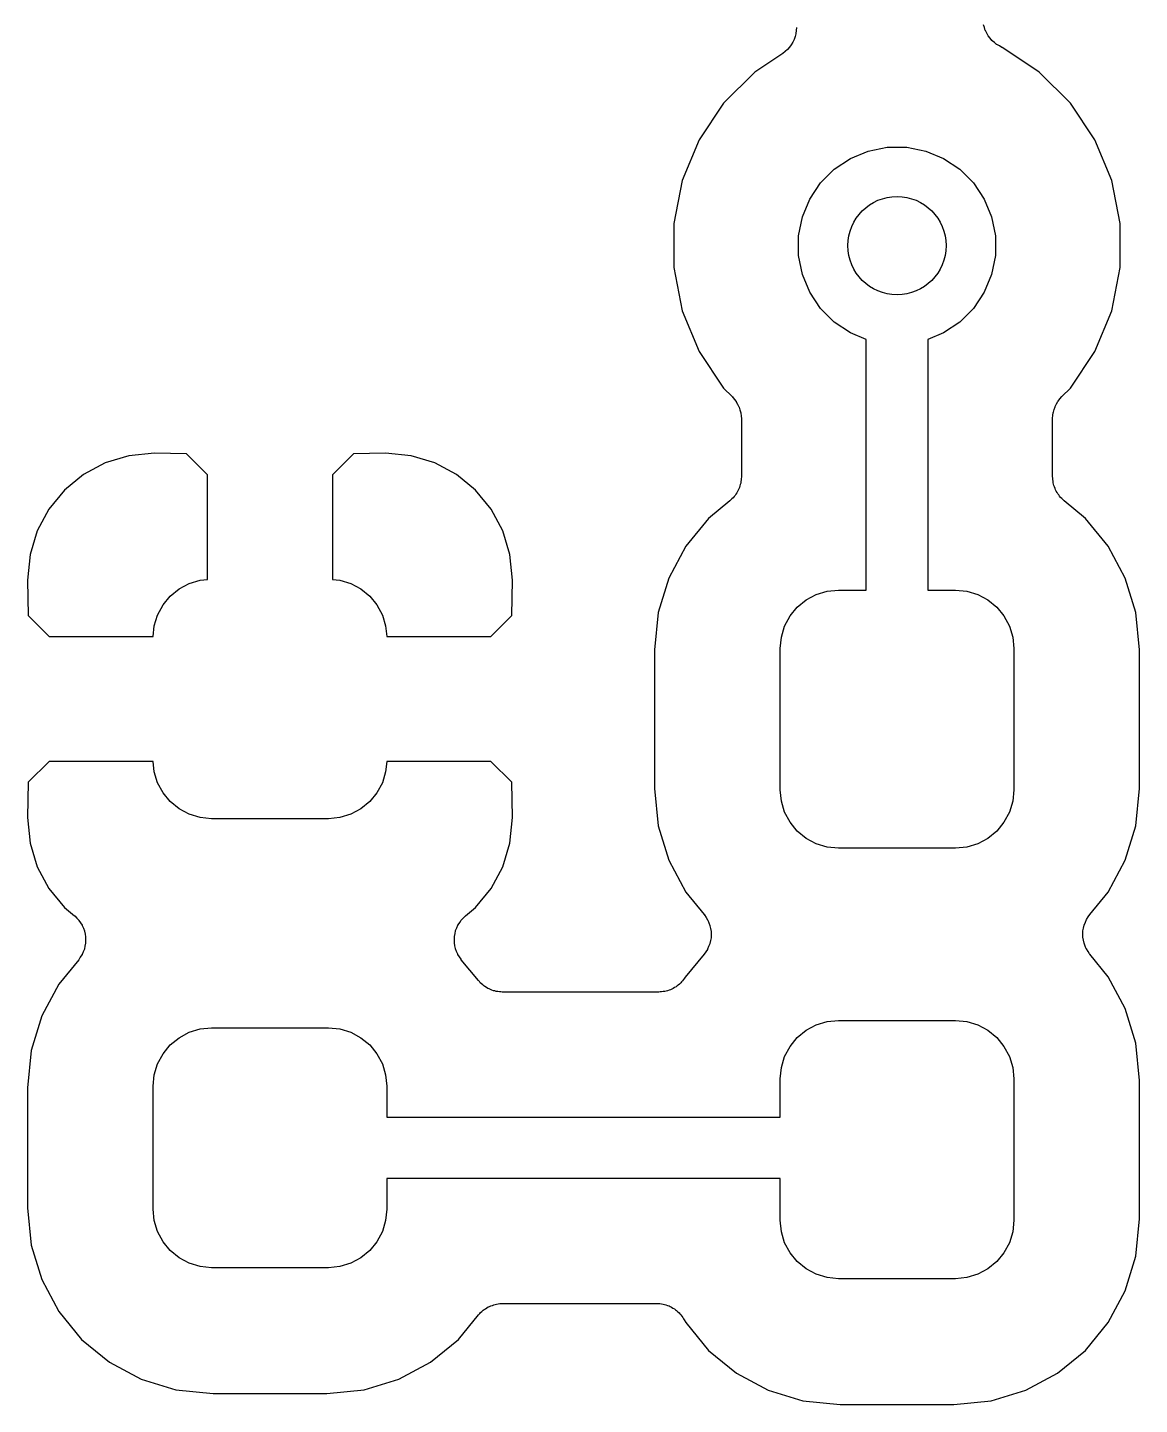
# Model space of a CAD drawing. Extents: x 35.5 to 134.5, y -94.5 to -35.5.
# Drawn here: x 71.36 to 75.89, y -87.21 to -81.61 of the extents above; entities that cross this region are included whole.
import ezdxf

# ---------------------------------------------------------------- set-up
doc = ezdxf.new("R2010")
doc.units = 0
doc.layers.add('BLACK', color=7, linetype='CONTINUOUS')

msp = doc.modelspace()

# ---------------------------------------------------------------- linework, layer by layer
at = {"layer": 'BLACK', "linetype": 'CONTINUOUS'}
for p, q in [((74.4915, -81.6136), (74.4903, -81.6257)), ((74.4915, -81.6132), (74.4915, -81.6134)), ((74.4915, -81.6134), (74.4915, -81.6136)), ((75.2558, -81.6133), (75.2524, -81.602)), ((75.2592, -81.6247), (75.2558, -81.6133)), ((74.476, -81.6726), (74.4702, -81.6835)), ((74.4817, -81.6619), (74.476, -81.6726)), ((74.4818, -81.6618), (74.4817, -81.6619)), ((74.4819, -81.6616), (74.4818, -81.6618)), ((74.4854, -81.65), (74.4819, -81.6616)), ((74.489, -81.6382), (74.4854, -81.65)), ((74.4891, -81.6379), (74.489, -81.6381)), ((74.489, -81.6381), (74.489, -81.6382)), ((74.4903, -81.6257), (74.4891, -81.6379)), ((75.2594, -81.6252), (75.2592, -81.6247)), ((75.2596, -81.6257), (75.2594, -81.6252)), ((75.2652, -81.6362), (75.2596, -81.6257)), ((75.2706, -81.6467), (75.2652, -81.6362)), ((75.271, -81.6471), (75.2706, -81.6467)), ((75.2712, -81.6476), (75.271, -81.6471)), ((75.2788, -81.6568), (75.2712, -81.6476)), ((75.2861, -81.666), (75.2788, -81.6568)), ((75.2865, -81.6664), (75.2861, -81.666)), ((75.2869, -81.6668), (75.2865, -81.6664)), ((75.296, -81.6743), (75.2869, -81.6668)), ((74.4351, -81.7186), (74.3212, -81.7947)), ((74.4352, -81.7185), (74.4351, -81.7186)), ((74.4354, -81.7184), (74.4352, -81.7185)), ((74.4448, -81.7106), (74.4354, -81.7184)), ((74.4543, -81.7029), (74.4448, -81.7106)), ((74.4544, -81.7028), (74.4543, -81.7029)), ((74.4545, -81.7027), (74.4544, -81.7028)), ((74.4623, -81.6931), (74.4545, -81.7027)), ((74.47, -81.6837), (74.4623, -81.6931)), ((74.4701, -81.6836), (74.47, -81.6837)), ((74.4702, -81.6835), (74.4701, -81.6836)), ((75.3051, -81.682), (75.296, -81.6743)), ((75.3056, -81.6822), (75.3051, -81.682)), ((75.306, -81.6826), (75.3056, -81.6822)), ((75.3164, -81.6882), (75.306, -81.6826)), ((75.3268, -81.6939), (75.3164, -81.6882)), ((75.3278, -81.6944), (75.3268, -81.6939)), ((75.3284, -81.6946), (75.3278, -81.6944)), ((75.3278, -81.6944), (75.3278, -81.6944)), ((75.3278, -81.6944), (75.3278, -81.6944)), ((75.3301, -81.6953), (75.3284, -81.6946)), ((75.4788, -81.7947), (75.3301, -81.6953)), ((74.3212, -81.7947), (74.1947, -81.9212)), ((75.6053, -81.9212), (75.4788, -81.7947)), ((74.1947, -81.9212), (74.0953, -82.0699)), ((75.7047, -82.0699), (75.6053, -81.9212)), ((74.0953, -82.0699), (74.0269, -82.2351)), ((74.7105, -82.1455), (74.7833, -82.1154)), ((74.7833, -82.1154), (74.8606, -82.1)), ((74.8606, -82.1), (74.9394, -82.1)), ((74.9394, -82.1), (75.0167, -82.1154)), ((75.0167, -82.1154), (75.0895, -82.1455)), ((75.7731, -82.2351), (75.7047, -82.0699)), ((74.645, -82.1893), (74.7105, -82.1455)), ((75.0895, -82.1455), (75.155, -82.1893)), ((74.5893, -82.245), (74.645, -82.1893)), ((75.155, -82.1893), (75.2107, -82.245)), ((74.0269, -82.2351), (73.992, -82.4106)), ((74.5455, -82.3105), (74.5893, -82.245)), ((75.2107, -82.245), (75.2545, -82.3105)), ((75.808, -82.4106), (75.7731, -82.2351)), ((74.5154, -82.3833), (74.5455, -82.3105)), ((75.2545, -82.3105), (75.2846, -82.3833)), ((74.5, -82.4606), (74.5154, -82.3833)), ((75.2846, -82.3833), (75.3, -82.4606)), ((73.992, -82.4106), (73.992, -82.5894)), ((75.808, -82.5894), (75.808, -82.4106)), ((74.5, -82.5394), (74.5, -82.4606)), ((75.3, -82.4606), (75.3, -82.5394)), ((74.5154, -82.6167), (74.5, -82.5394)), ((75.3, -82.5394), (75.2846, -82.6167)), ((73.992, -82.5894), (74.0269, -82.7649)), ((74.5455, -82.6895), (74.5154, -82.6167)), ((75.2846, -82.6167), (75.2545, -82.6895)), ((75.7731, -82.7649), (75.808, -82.5894)), ((74.5893, -82.755), (74.5455, -82.6895)), ((75.2545, -82.6895), (75.2107, -82.755)), ((74.0269, -82.7649), (74.0953, -82.9301)), ((74.645, -82.8107), (74.5893, -82.755)), ((75.2107, -82.755), (75.155, -82.8107)), ((75.7047, -82.9301), (75.7731, -82.7649)), ((74.7105, -82.8545), (74.645, -82.8107)), ((75.155, -82.8107), (75.0895, -82.8545)), ((74.775, -82.8812), (74.7105, -82.8545)), ((74.775, -83.9), (74.775, -82.8812)), ((75.0895, -82.8545), (75.025, -82.8812)), ((75.025, -82.8812), (75.025, -83.9)), ((74.0953, -82.9301), (74.1947, -83.0788)), ((75.6053, -83.0788), (75.7047, -82.9301)), ((74.1947, -83.0788), (74.2298, -83.1139)), ((74.2298, -83.1139), (74.2301, -83.1142)), ((74.2301, -83.1142), (74.2301, -83.1142)), ((74.2301, -83.1142), (74.2301, -83.1142)), ((74.2301, -83.1142), (74.231, -83.1152)), ((74.231, -83.1152), (74.2384, -83.1244)), ((74.2384, -83.1244), (74.2458, -83.1334)), ((75.5552, -83.132), (75.5627, -83.123)), ((75.5627, -83.123), (75.5702, -83.1139)), ((75.5702, -83.1139), (75.6053, -83.0788)), ((74.2458, -83.1334), (74.2461, -83.134)), ((74.2461, -83.134), (74.2465, -83.1345)), ((74.2465, -83.1345), (74.2519, -83.145)), ((74.2519, -83.145), (74.2574, -83.1553)), ((74.2574, -83.1553), (74.2576, -83.156)), ((74.2576, -83.156), (74.2579, -83.1565)), ((74.2579, -83.1565), (74.2612, -83.1678)), ((74.2612, -83.1678), (74.2646, -83.179)), ((74.2646, -83.179), (74.2646, -83.1797)), ((74.2646, -83.1797), (74.2648, -83.1804)), ((74.2648, -83.1804), (74.2659, -83.1921)), ((75.5343, -83.1903), (75.5355, -83.1786)), ((75.5355, -83.1786), (75.5357, -83.178)), ((75.5357, -83.178), (75.5358, -83.1773)), ((75.5358, -83.1773), (75.5393, -83.1661)), ((75.5393, -83.1661), (75.5428, -83.1549)), ((75.5428, -83.1549), (75.5431, -83.1543)), ((75.5431, -83.1543), (75.5433, -83.1537)), ((75.5433, -83.1537), (75.5489, -83.1434)), ((75.5489, -83.1434), (75.5545, -83.1331)), ((75.5545, -83.1331), (75.5549, -83.1325)), ((75.5549, -83.1325), (75.5552, -83.132)), ((74.2659, -83.1921), (74.267, -83.2037)), ((74.267, -83.2037), (74.267, -83.4391)), ((75.533, -83.2019), (75.5343, -83.1903)), ((75.533, -83.2032), (75.533, -83.2019)), ((75.533, -83.2033), (75.533, -83.2032)), ((75.533, -83.2037), (75.533, -83.2033)), ((75.533, -83.2033), (75.533, -83.2033)), ((75.533, -83.4391), (75.533, -83.2037)), ((71.8802, -83.344), (71.7754, -83.3544)), ((72.0108, -83.3461), (71.8802, -83.344)), ((72.096, -83.4314), (72.0108, -83.3461)), ((72.6892, -83.3461), (72.604, -83.4314)), ((72.8198, -83.344), (72.6892, -83.3461)), ((72.9246, -83.3543), (72.8198, -83.344)), ((71.6797, -83.3834), (71.5914, -83.4306)), ((71.7754, -83.3544), (71.6797, -83.3834)), ((73.0203, -83.3834), (72.9246, -83.3543)), ((73.1086, -83.4306), (73.0203, -83.3834)), ((71.5914, -83.4306), (71.5141, -83.4941)), ((72.096, -83.8566), (72.096, -83.4314)), ((72.604, -83.4314), (72.604, -83.8566)), ((73.1859, -83.4941), (73.1086, -83.4306)), ((74.265, -83.4587), (74.2642, -83.4655)), ((74.2663, -83.452), (74.265, -83.4587)), ((74.2664, -83.4464), (74.2663, -83.452)), ((74.267, -83.4409), (74.2664, -83.4464)), ((74.267, -83.4391), (74.267, -83.4409)), ((75.5335, -83.4446), (75.533, -83.4391)), ((75.5335, -83.4502), (75.5335, -83.4446)), ((75.5348, -83.4569), (75.5335, -83.4502)), ((75.5354, -83.4637), (75.5348, -83.4569)), ((75.537, -83.4691), (75.5354, -83.4637)), ((71.5141, -83.4941), (71.4506, -83.5714)), ((73.2494, -83.5714), (73.1859, -83.4941)), ((74.2381, -83.5197), (74.2333, -83.5246)), ((74.2412, -83.5151), (74.2381, -83.5197)), ((74.2448, -83.5108), (74.2412, -83.5151)), ((74.2481, -83.5048), (74.2448, -83.5108)), ((74.2519, -83.4991), (74.2481, -83.5048)), ((74.254, -83.494), (74.2519, -83.4991)), ((74.2567, -83.4891), (74.254, -83.494)), ((74.2588, -83.4826), (74.2567, -83.4891)), ((74.2614, -83.4763), (74.2588, -83.4826)), ((74.2625, -83.4708), (74.2614, -83.4763)), ((74.2642, -83.4655), (74.2625, -83.4708)), ((75.5381, -83.4746), (75.537, -83.4691)), ((75.5406, -83.4809), (75.5381, -83.4746)), ((75.5426, -83.4875), (75.5406, -83.4809)), ((75.5452, -83.4924), (75.5426, -83.4875)), ((75.5473, -83.4976), (75.5452, -83.4924)), ((75.551, -83.5033), (75.5473, -83.4976)), ((75.5542, -83.5094), (75.551, -83.5033)), ((75.5577, -83.5137), (75.5542, -83.5094)), ((75.5608, -83.5184), (75.5577, -83.5137)), ((75.5656, -83.5233), (75.5608, -83.5184)), ((71.4506, -83.5714), (71.4034, -83.6597)), ((73.2966, -83.6597), (73.2494, -83.5714)), ((74.2206, -83.5373), (74.1336, -83.6086)), ((74.2245, -83.5333), (74.2206, -83.5373)), ((74.2289, -83.5298), (74.2245, -83.5333)), ((74.2333, -83.5246), (74.2289, -83.5298)), ((75.5699, -83.5286), (75.5656, -83.5233)), ((75.5742, -83.5321), (75.5699, -83.5286)), ((75.5781, -83.5361), (75.5742, -83.5321)), ((75.5794, -83.5373), (75.5781, -83.5361)), ((75.6664, -83.6086), (75.5794, -83.5373)), ((74.1336, -83.6086), (74.0406, -83.722)), ((75.7594, -83.722), (75.6664, -83.6086)), ((71.4034, -83.6597), (71.3743, -83.7554)), ((73.3256, -83.7554), (73.2966, -83.6597)), ((74.0406, -83.722), (73.9715, -83.8513)), ((75.8285, -83.8513), (75.7594, -83.722)), ((71.3743, -83.7554), (71.364, -83.8603)), ((73.336, -83.8603), (73.3256, -83.7554)), ((73.9715, -83.8513), (73.9289, -83.9916)), ((75.8711, -83.9916), (75.8285, -83.8513)), ((71.364, -83.8603), (71.3662, -84.0033)), ((71.9446, -83.9246), (71.9806, -83.895)), ((71.9806, -83.895), (72.0216, -83.8731)), ((72.0216, -83.8731), (72.0662, -83.8596)), ((72.0662, -83.8596), (72.096, -83.8566)), ((72.604, -83.8566), (72.6338, -83.8596)), ((72.6338, -83.8596), (72.6784, -83.8731)), ((72.6784, -83.8731), (72.7194, -83.895)), ((72.7194, -83.895), (72.7554, -83.9246)), ((73.3338, -84.0033), (73.336, -83.8603)), ((74.5716, -83.9181), (74.6162, -83.9046)), ((74.6162, -83.9046), (74.6625, -83.9)), ((74.6625, -83.9), (74.775, -83.9)), ((75.025, -83.9), (75.1375, -83.9)), ((75.1375, -83.9), (75.1838, -83.9046)), ((75.1838, -83.9046), (75.2284, -83.9181)), ((71.8931, -84.0016), (71.915, -83.9606)), ((71.915, -83.9606), (71.9446, -83.9246)), ((72.7554, -83.9246), (72.785, -83.9606)), ((72.785, -83.9606), (72.8069, -84.0016)), ((74.4946, -83.9696), (74.5306, -83.94)), ((74.5306, -83.94), (74.5716, -83.9181)), ((75.2284, -83.9181), (75.2694, -83.94)), ((75.2694, -83.94), (75.3054, -83.9696)), ((71.3662, -84.0033), (71.4514, -84.0885)), ((71.8796, -84.0462), (71.8931, -84.0016)), ((72.8069, -84.0016), (72.8204, -84.0462)), ((73.2486, -84.0885), (73.3338, -84.0033)), ((73.9289, -83.9916), (73.9139, -84.1437)), ((74.4431, -84.0466), (74.465, -84.0056)), ((74.465, -84.0056), (74.4946, -83.9696)), ((75.3054, -83.9696), (75.335, -84.0056)), ((75.335, -84.0056), (75.3569, -84.0466)), ((75.8861, -84.1437), (75.8711, -83.9916)), ((71.8754, -84.0885), (71.8796, -84.0462)), ((72.8204, -84.0462), (72.8246, -84.0885)), ((74.4296, -84.0912), (74.4431, -84.0466)), ((75.3569, -84.0466), (75.3704, -84.0912)), ((71.4514, -84.0885), (71.8754, -84.0885)), ((72.8246, -84.0885), (73.2486, -84.0885)), ((74.425, -84.1375), (74.4296, -84.0912)), ((75.3704, -84.0912), (75.375, -84.1375)), ((73.9139, -84.1437), (73.9139, -84.7063)), ((74.425, -84.7125), (74.425, -84.1375)), ((75.375, -84.1375), (75.375, -84.7125)), ((75.8861, -84.7063), (75.8861, -84.1437)), ((71.4514, -84.5965), (71.3662, -84.6817)), ((71.8754, -84.5965), (71.4514, -84.5965)), ((71.8796, -84.6388), (71.8754, -84.5965)), ((71.8931, -84.6834), (71.8796, -84.6388)), ((72.8204, -84.6388), (72.8069, -84.6834)), ((72.8246, -84.5965), (72.8204, -84.6388)), ((73.2486, -84.5965), (72.8246, -84.5965)), ((73.3338, -84.6817), (73.2486, -84.5965)), ((71.3662, -84.6817), (71.364, -84.8247)), ((71.915, -84.7244), (71.8931, -84.6834)), ((72.8069, -84.6834), (72.785, -84.7244)), ((73.336, -84.8247), (73.3338, -84.6817)), ((71.9446, -84.7604), (71.915, -84.7244)), ((72.785, -84.7244), (72.7554, -84.7604)), ((73.9139, -84.7063), (73.9289, -84.8584)), ((74.4296, -84.7588), (74.425, -84.7125)), ((75.375, -84.7125), (75.3704, -84.7588)), ((75.8711, -84.8584), (75.8861, -84.7063)), ((71.9806, -84.79), (71.9446, -84.7604)), ((72.0216, -84.8119), (71.9806, -84.79)), ((72.7194, -84.79), (72.6784, -84.8119)), ((72.7554, -84.7604), (72.7194, -84.79)), ((74.4431, -84.8034), (74.4296, -84.7588)), ((74.465, -84.8444), (74.4431, -84.8034)), ((75.3569, -84.8034), (75.335, -84.8444)), ((75.3704, -84.7588), (75.3569, -84.8034)), ((71.364, -84.8247), (71.3743, -84.9296)), ((72.0662, -84.8254), (72.0216, -84.8119)), ((72.1125, -84.83), (72.0662, -84.8254)), ((72.5875, -84.83), (72.1125, -84.83)), ((72.6338, -84.8254), (72.5875, -84.83)), ((72.6784, -84.8119), (72.6338, -84.8254)), ((73.3256, -84.9296), (73.336, -84.8247)), ((73.9289, -84.8584), (73.9715, -84.9987)), ((74.4946, -84.8804), (74.465, -84.8444)), ((75.335, -84.8444), (75.3054, -84.8804)), ((75.8285, -84.9987), (75.8711, -84.8584)), ((74.5306, -84.91), (74.4946, -84.8804)), ((74.5716, -84.9319), (74.5306, -84.91)), ((75.2694, -84.91), (75.2284, -84.9319)), ((75.3054, -84.8804), (75.2694, -84.91)), ((71.3743, -84.9296), (71.4034, -85.0253)), ((73.2966, -85.0253), (73.3256, -84.9296)), ((74.6162, -84.9454), (74.5716, -84.9319)), ((74.6625, -84.95), (74.6162, -84.9454)), ((75.1375, -84.95), (74.6625, -84.95)), ((75.1838, -84.9454), (75.1375, -84.95)), ((75.2284, -84.9319), (75.1838, -84.9454)), ((71.4034, -85.0253), (71.4506, -85.1136)), ((73.2494, -85.1136), (73.2966, -85.0253)), ((73.9715, -84.9987), (74.0406, -85.128)), ((75.7594, -85.128), (75.8285, -84.9987)), ((71.4506, -85.1136), (71.5141, -85.1909)), ((73.1859, -85.1909), (73.2494, -85.1136)), ((74.0406, -85.128), (74.1156, -85.2194)), ((75.6844, -85.2194), (75.7594, -85.128)), ((71.5141, -85.1909), (71.5544, -85.224)), ((73.1456, -85.224), (73.1859, -85.1909)), ((71.5544, -85.224), (71.555, -85.2246)), ((71.555, -85.2246), (71.5551, -85.2246)), ((71.5551, -85.2246), (71.5551, -85.2246)), ((71.5551, -85.2246), (71.5557, -85.2252)), ((71.5557, -85.2252), (71.5641, -85.2338)), ((71.5641, -85.2338), (71.5725, -85.2422)), ((71.5725, -85.2422), (71.5727, -85.2426)), ((71.5727, -85.2426), (71.573, -85.2429)), ((71.573, -85.2429), (71.5795, -85.2529)), ((71.5795, -85.2529), (71.5861, -85.2629)), ((73.1147, -85.2614), (73.1214, -85.2516)), ((73.1214, -85.2516), (73.1281, -85.2416)), ((73.1281, -85.2416), (73.1284, -85.2412)), ((73.1284, -85.2412), (73.1287, -85.2409)), ((73.1287, -85.2409), (73.1371, -85.2325)), ((73.1371, -85.2325), (73.1456, -85.224)), ((74.1156, -85.2194), (74.1161, -85.22)), ((74.1161, -85.22), (74.1161, -85.22)), ((74.1161, -85.22), (74.1161, -85.2201)), ((74.1161, -85.2201), (74.1167, -85.2208)), ((74.1167, -85.2208), (74.1232, -85.2308)), ((74.1232, -85.2308), (74.1297, -85.2407)), ((74.1297, -85.2407), (74.1299, -85.2412)), ((74.1299, -85.2412), (74.1302, -85.2416)), ((74.1302, -85.2416), (74.1346, -85.2527)), ((74.1346, -85.2527), (74.1391, -85.2637)), ((75.6614, -85.262), (75.6661, -85.251)), ((75.6661, -85.251), (75.6706, -85.24)), ((75.6706, -85.24), (75.6709, -85.2396)), ((75.6709, -85.2396), (75.6711, -85.2392)), ((75.6711, -85.2392), (75.6778, -85.2293)), ((75.6778, -85.2293), (75.6844, -85.2194)), ((71.5861, -85.2629), (71.5863, -85.2634)), ((71.5863, -85.2634), (71.5865, -85.2637)), ((71.5865, -85.2637), (71.5909, -85.2747)), ((71.5909, -85.2747), (71.5955, -85.2859)), ((71.5955, -85.2859), (71.5956, -85.2863)), ((71.5956, -85.2863), (71.5958, -85.2867)), ((71.5958, -85.2867), (71.598, -85.2985)), ((71.598, -85.2985), (71.6002, -85.3102)), ((71.6002, -85.3102), (71.6002, -85.3107)), ((71.6002, -85.3107), (71.6003, -85.3111)), ((71.6003, -85.3111), (71.6002, -85.3231)), ((73.0998, -85.3093), (73.0999, -85.3089)), ((73.0998, -85.3213), (73.0998, -85.3093)), ((73.0999, -85.3084), (73.1024, -85.2967)), ((73.0999, -85.3089), (73.0999, -85.3084)), ((73.1024, -85.2967), (73.1048, -85.285)), ((73.1048, -85.285), (73.1049, -85.2846)), ((73.1049, -85.2846), (73.105, -85.2842)), ((73.105, -85.2842), (73.1097, -85.2732)), ((73.1097, -85.2732), (73.1143, -85.2622)), ((73.1143, -85.2622), (73.1145, -85.2618)), ((73.1145, -85.2618), (73.1147, -85.2614)), ((74.1391, -85.2637), (74.1392, -85.2642)), ((74.1392, -85.2642), (74.1394, -85.2646)), ((74.1394, -85.2646), (74.1416, -85.2764)), ((74.1416, -85.2764), (74.1439, -85.288)), ((74.1439, -85.289), (74.1438, -85.3009)), ((74.1438, -85.3009), (74.1438, -85.3128)), ((74.1439, -85.288), (74.1439, -85.2885)), ((74.1439, -85.2885), (74.1439, -85.289)), ((75.6561, -85.311), (75.6562, -85.2992)), ((75.6561, -85.3115), (75.6561, -85.311)), ((75.6562, -85.2872), (75.6563, -85.2867)), ((75.6562, -85.2992), (75.6562, -85.2872)), ((75.6563, -85.2862), (75.6588, -85.2746)), ((75.6563, -85.2867), (75.6563, -85.2862)), ((75.6588, -85.2746), (75.6611, -85.2629)), ((75.6611, -85.2629), (75.6613, -85.2625)), ((75.6613, -85.2625), (75.6614, -85.262)), ((71.595, -85.3601), (71.5904, -85.3711)), ((71.5951, -85.3597), (71.595, -85.3601)), ((71.5953, -85.3593), (71.5951, -85.3597)), ((71.5976, -85.3476), (71.5953, -85.3593)), ((71.6001, -85.3359), (71.5976, -85.3476)), ((71.6002, -85.335), (71.6001, -85.3354)), ((71.6001, -85.3354), (71.6001, -85.3359)), ((71.6002, -85.3231), (71.6002, -85.335)), ((73.0997, -85.3332), (73.0998, -85.3213)), ((73.0997, -85.3337), (73.0997, -85.3332)), ((73.0997, -85.3341), (73.0997, -85.3337)), ((73.102, -85.3459), (73.0997, -85.3341)), ((73.1042, -85.3576), (73.102, -85.3459)), ((73.1044, -85.358), (73.1042, -85.3576)), ((73.1045, -85.3584), (73.1044, -85.358)), ((73.109, -85.3696), (73.1045, -85.3584)), ((74.1289, -85.3608), (74.1222, -85.3707)), ((74.1291, -85.3604), (74.1289, -85.3608)), ((74.1294, -85.36), (74.1291, -85.3604)), ((74.1339, -85.349), (74.1294, -85.36)), ((74.1386, -85.338), (74.1339, -85.349)), ((74.1387, -85.3375), (74.1386, -85.338)), ((74.1389, -85.3371), (74.1387, -85.3375)), ((74.1412, -85.3254), (74.1389, -85.3371)), ((74.1437, -85.3138), (74.1412, -85.3254)), ((74.1438, -85.3128), (74.1437, -85.3133)), ((74.1437, -85.3133), (74.1437, -85.3138)), ((75.6561, -85.312), (75.6561, -85.3115)), ((75.6584, -85.3237), (75.6561, -85.312)), ((75.6606, -85.3354), (75.6584, -85.3237)), ((75.6608, -85.3358), (75.6606, -85.3354)), ((75.6609, -85.3363), (75.6608, -85.3358)), ((75.6654, -85.3473), (75.6609, -85.3363)), ((75.6698, -85.3584), (75.6654, -85.3473)), ((75.6701, -85.3588), (75.6698, -85.3584)), ((75.6703, -85.3593), (75.6701, -85.3588)), ((75.6768, -85.3692), (75.6703, -85.3593)), ((71.572, -85.4028), (71.4906, -85.502)), ((71.5786, -85.3929), (71.572, -85.4028)), ((71.5853, -85.383), (71.5786, -85.3929)), ((71.5855, -85.3826), (71.5853, -85.383)), ((71.5858, -85.3822), (71.5855, -85.3826)), ((71.5904, -85.3711), (71.5858, -85.3822)), ((73.1134, -85.3806), (73.109, -85.3696)), ((73.1137, -85.381), (73.1134, -85.3806)), ((73.1138, -85.3814), (73.1137, -85.381)), ((73.1204, -85.3913), (73.1138, -85.3814)), ((73.1269, -85.4014), (73.1204, -85.3913)), ((73.1274, -85.4021), (73.1269, -85.4014)), ((73.1275, -85.4021), (73.1274, -85.4021)), ((73.128, -85.4028), (73.1275, -85.4021)), ((73.1275, -85.4021), (73.1275, -85.4021)), ((73.198, -85.4881), (73.128, -85.4028)), ((74.1156, -85.3806), (74.0385, -85.4745)), ((74.1222, -85.3707), (74.1156, -85.3806)), ((75.6833, -85.3792), (75.6768, -85.3692)), ((75.6839, -85.3799), (75.6833, -85.3792)), ((75.6839, -85.38), (75.6839, -85.3799)), ((75.6844, -85.3806), (75.6839, -85.38)), ((75.6839, -85.38), (75.6839, -85.38)), ((75.7594, -85.472), (75.6844, -85.3806)), ((74.0363, -85.4785), (74.032, -85.4837)), ((74.0385, -85.4745), (74.0363, -85.4785)), ((75.8285, -85.6013), (75.7594, -85.472)), ((71.4906, -85.502), (71.4215, -85.6313)), ((73.2019, -85.492), (73.198, -85.4881)), ((73.2054, -85.4964), (73.2019, -85.492)), ((73.2107, -85.5008), (73.2054, -85.4964)), ((73.2155, -85.5056), (73.2107, -85.5008)), ((73.2202, -85.5087), (73.2155, -85.5056)), ((73.2244, -85.5123), (73.2202, -85.5087)), ((73.2304, -85.5156), (73.2244, -85.5123)), ((73.2361, -85.5194), (73.2304, -85.5156)), ((73.2413, -85.5215), (73.2361, -85.5194)), ((73.2461, -85.5242), (73.2413, -85.5215)), ((73.2527, -85.5263), (73.2461, -85.5242)), ((73.259, -85.5289), (73.2527, -85.5263)), ((73.2645, -85.53), (73.259, -85.5289)), ((73.2698, -85.5317), (73.2645, -85.53)), ((73.2766, -85.5325), (73.2698, -85.5317)), ((73.2833, -85.5338), (73.2766, -85.5325)), ((73.2889, -85.5339), (73.2833, -85.5338)), ((73.2944, -85.5345), (73.2889, -85.5339)), ((73.2962, -85.5345), (73.2944, -85.5345)), ((73.931, -85.5345), (73.2962, -85.5345)), ((73.9367, -85.5339), (73.931, -85.5345)), ((73.9423, -85.534), (73.9367, -85.5339)), ((73.949, -85.5327), (73.9423, -85.534)), ((73.9557, -85.5321), (73.949, -85.5327)), ((73.9611, -85.5305), (73.9557, -85.5321)), ((73.9666, -85.5294), (73.9611, -85.5305)), ((73.9729, -85.5269), (73.9666, -85.5294)), ((73.9794, -85.5249), (73.9729, -85.5269)), ((73.9844, -85.5223), (73.9794, -85.5249)), ((73.9896, -85.5202), (73.9844, -85.5223)), ((73.9953, -85.5165), (73.9896, -85.5202)), ((74.0013, -85.5133), (73.9953, -85.5165)), ((74.0057, -85.5097), (74.0013, -85.5133)), ((74.0104, -85.5066), (74.0057, -85.5097)), ((74.0153, -85.5019), (74.0104, -85.5066)), ((74.0205, -85.4976), (74.0153, -85.5019)), ((74.0241, -85.4933), (74.0205, -85.4976)), ((74.0282, -85.4893), (74.0241, -85.4933)), ((74.032, -85.4837), (74.0282, -85.4893)), ((71.4215, -85.6313), (71.3789, -85.7716)), ((75.8711, -85.7416), (75.8285, -85.6013)), ((71.9806, -85.72), (72.0216, -85.6981)), ((72.0216, -85.6981), (72.0662, -85.6846)), ((72.0662, -85.6846), (72.1125, -85.68)), ((72.1125, -85.68), (72.5875, -85.68)), ((72.5875, -85.68), (72.6338, -85.6846)), ((72.6338, -85.6846), (72.6784, -85.6981)), ((72.6784, -85.6981), (72.7194, -85.72)), ((74.4946, -85.7196), (74.5306, -85.69)), ((74.5306, -85.69), (74.5716, -85.6681)), ((74.5716, -85.6681), (74.6162, -85.6546)), ((74.6162, -85.6546), (74.6625, -85.65)), ((74.6625, -85.65), (75.1375, -85.65)), ((75.1375, -85.65), (75.1838, -85.6546)), ((75.1838, -85.6546), (75.2284, -85.6681)), ((75.2284, -85.6681), (75.2694, -85.69)), ((75.2694, -85.69), (75.3054, -85.7196)), ((71.915, -85.7856), (71.9446, -85.7496)), ((71.9446, -85.7496), (71.9806, -85.72)), ((72.7194, -85.72), (72.7554, -85.7496)), ((72.7554, -85.7496), (72.785, -85.7856)), ((74.4431, -85.7966), (74.465, -85.7556)), ((74.465, -85.7556), (74.4946, -85.7196)), ((75.3054, -85.7196), (75.335, -85.7556)), ((75.335, -85.7556), (75.3569, -85.7966)), ((75.8861, -85.8937), (75.8711, -85.7416)), ((71.3789, -85.7716), (71.3639, -85.9237)), ((71.8931, -85.8266), (71.915, -85.7856)), ((72.785, -85.7856), (72.8069, -85.8266)), ((74.4296, -85.8412), (74.4431, -85.7966)), ((75.3569, -85.7966), (75.3704, -85.8412)), ((71.8796, -85.8712), (71.8931, -85.8266)), ((72.8069, -85.8266), (72.8204, -85.8712)), ((74.425, -85.8875), (74.4296, -85.8412)), ((75.3704, -85.8412), (75.375, -85.8875)), ((71.3639, -85.9237), (71.3639, -86.4113)), ((71.875, -85.9175), (71.8796, -85.8712)), ((71.875, -86.4175), (71.875, -85.9175)), ((72.8204, -85.8712), (72.825, -85.9175)), ((72.825, -85.9175), (72.825, -86.0425)), ((74.425, -86.0425), (74.425, -85.8875)), ((75.375, -85.8875), (75.375, -86.4625)), ((75.8861, -86.4563), (75.8861, -85.8937)), ((72.825, -86.0425), (74.425, -86.0425)), ((74.425, -86.2925), (72.825, -86.2925)), ((72.825, -86.2925), (72.825, -86.4175)), ((74.425, -86.4625), (74.425, -86.2925)), ((71.3639, -86.4113), (71.3789, -86.5634)), ((71.8796, -86.4638), (71.875, -86.4175)), ((72.825, -86.4175), (72.8204, -86.4638)), ((71.8931, -86.5084), (71.8796, -86.4638)), ((72.8204, -86.4638), (72.8069, -86.5084)), ((74.4296, -86.5088), (74.425, -86.4625)), ((75.375, -86.4625), (75.3704, -86.5088)), ((75.8711, -86.6084), (75.8861, -86.4563)), ((71.915, -86.5494), (71.8931, -86.5084)), ((72.8069, -86.5084), (72.785, -86.5494)), ((74.4431, -86.5534), (74.4296, -86.5088)), ((75.3704, -86.5088), (75.3569, -86.5534)), ((71.3789, -86.5634), (71.4215, -86.7037)), ((71.9446, -86.5854), (71.915, -86.5494)), ((71.9806, -86.615), (71.9446, -86.5854)), ((72.7554, -86.5854), (72.7194, -86.615)), ((72.785, -86.5494), (72.7554, -86.5854)), ((74.465, -86.5944), (74.4431, -86.5534)), ((74.4946, -86.6304), (74.465, -86.5944)), ((75.335, -86.5944), (75.3054, -86.6304)), ((75.3569, -86.5534), (75.335, -86.5944)), ((72.0216, -86.6369), (71.9806, -86.615)), ((72.0662, -86.6504), (72.0216, -86.6369)), ((72.1125, -86.655), (72.0662, -86.6504)), ((72.6338, -86.6504), (72.5875, -86.655)), ((72.6784, -86.6369), (72.6338, -86.6504)), ((72.7194, -86.615), (72.6784, -86.6369)), ((74.5306, -86.66), (74.4946, -86.6304)), ((75.3054, -86.6304), (75.2694, -86.66)), ((75.8285, -86.7487), (75.8711, -86.6084)), ((71.4215, -86.7037), (71.4906, -86.833)), ((72.5875, -86.655), (72.1125, -86.655)), ((74.5716, -86.6819), (74.5306, -86.66)), ((74.6162, -86.6954), (74.5716, -86.6819)), ((74.6625, -86.7), (74.6162, -86.6954)), ((75.1375, -86.7), (74.6625, -86.7)), ((75.1838, -86.6954), (75.1375, -86.7)), ((75.2284, -86.6819), (75.1838, -86.6954)), ((75.2694, -86.66), (75.2284, -86.6819)), ((75.7594, -86.878), (75.8285, -86.7487)), ((73.2216, -86.8252), (73.2259, -86.8217)), ((73.2259, -86.8217), (73.2319, -86.8185)), ((73.2319, -86.8185), (73.2377, -86.8148)), ((73.2377, -86.8148), (73.2429, -86.8127)), ((73.2429, -86.8127), (73.2478, -86.8101)), ((73.2478, -86.8101), (73.2543, -86.8081)), ((73.2543, -86.8081), (73.2607, -86.8056)), ((73.2607, -86.8056), (73.2662, -86.8045)), ((73.2662, -86.8045), (73.2715, -86.8029)), ((73.2715, -86.8029), (73.2783, -86.8023)), ((73.2783, -86.8023), (73.2851, -86.801)), ((73.2851, -86.801), (73.2906, -86.801)), ((73.2906, -86.801), (73.2962, -86.8005)), ((73.2962, -86.8005), (73.923, -86.8005)), ((73.923, -86.8005), (73.9248, -86.8005)), ((73.9248, -86.8005), (73.9304, -86.8011)), ((73.9304, -86.8011), (73.936, -86.8012)), ((73.936, -86.8012), (73.9427, -86.8025)), ((73.9427, -86.8025), (73.9494, -86.8033)), ((73.9494, -86.8033), (73.9548, -86.805)), ((73.9548, -86.805), (73.9603, -86.8061)), ((73.9603, -86.8061), (73.9666, -86.8087)), ((73.9666, -86.8087), (73.9731, -86.8108)), ((73.9731, -86.8108), (73.978, -86.8135)), ((73.978, -86.8135), (73.9832, -86.8157)), ((73.9832, -86.8157), (73.9888, -86.8194)), ((73.9888, -86.8194), (73.9948, -86.8227)), ((71.4906, -86.833), (71.5836, -86.9464)), ((73.1164, -86.9464), (73.198, -86.8469)), ((73.198, -86.8469), (73.1991, -86.8456)), ((73.1991, -86.8456), (73.2031, -86.8417)), ((73.2031, -86.8417), (73.2067, -86.8374)), ((73.2067, -86.8374), (73.212, -86.8331)), ((73.212, -86.8331), (73.2169, -86.8283)), ((73.2169, -86.8283), (73.2216, -86.8252)), ((73.9948, -86.8227), (73.9991, -86.8263)), ((73.9991, -86.8263), (74.0038, -86.8295)), ((74.0038, -86.8295), (74.0086, -86.8343)), ((74.0086, -86.8343), (74.0138, -86.8386)), ((74.0138, -86.8386), (74.0173, -86.843)), ((74.0173, -86.843), (74.0213, -86.847)), ((74.0213, -86.847), (74.025, -86.8527)), ((74.025, -86.8527), (74.0293, -86.858)), ((74.0293, -86.858), (74.0319, -86.863)), ((74.0319, -86.863), (74.035, -86.8676)), ((74.035, -86.8676), (74.0406, -86.878)), ((74.0406, -86.878), (74.1336, -86.9914)), ((75.6664, -86.9914), (75.7594, -86.878)), ((71.5836, -86.9464), (71.697, -87.0394)), ((73.003, -87.0394), (73.1164, -86.9464)), ((71.697, -87.0394), (71.8263, -87.1085)), ((72.8737, -87.1085), (73.003, -87.0394)), ((74.1336, -86.9914), (74.247, -87.0844)), ((75.553, -87.0844), (75.6664, -86.9914)), ((74.247, -87.0844), (74.3763, -87.1535)), ((75.4237, -87.1535), (75.553, -87.0844)), ((71.8263, -87.1085), (71.9666, -87.1511)), ((71.9666, -87.1511), (72.1187, -87.1661)), ((72.5813, -87.1661), (72.7334, -87.1511)), ((72.7334, -87.1511), (72.8737, -87.1085)), ((74.3763, -87.1535), (74.5166, -87.1961)), ((75.2834, -87.1961), (75.4237, -87.1535)), ((72.1187, -87.1661), (72.5813, -87.1661)), ((74.5166, -87.1961), (74.6687, -87.2111)), ((74.6687, -87.2111), (75.1313, -87.2111)), ((75.1313, -87.2111), (75.2834, -87.1961))]:
    msp.add_line(p, q, dxfattribs=at)
at = {"layer": 'BLACK'}
msp.add_circle((74.9, -82.5), 0.2, dxfattribs=at)

doc.saveas('drawing.dxf')
